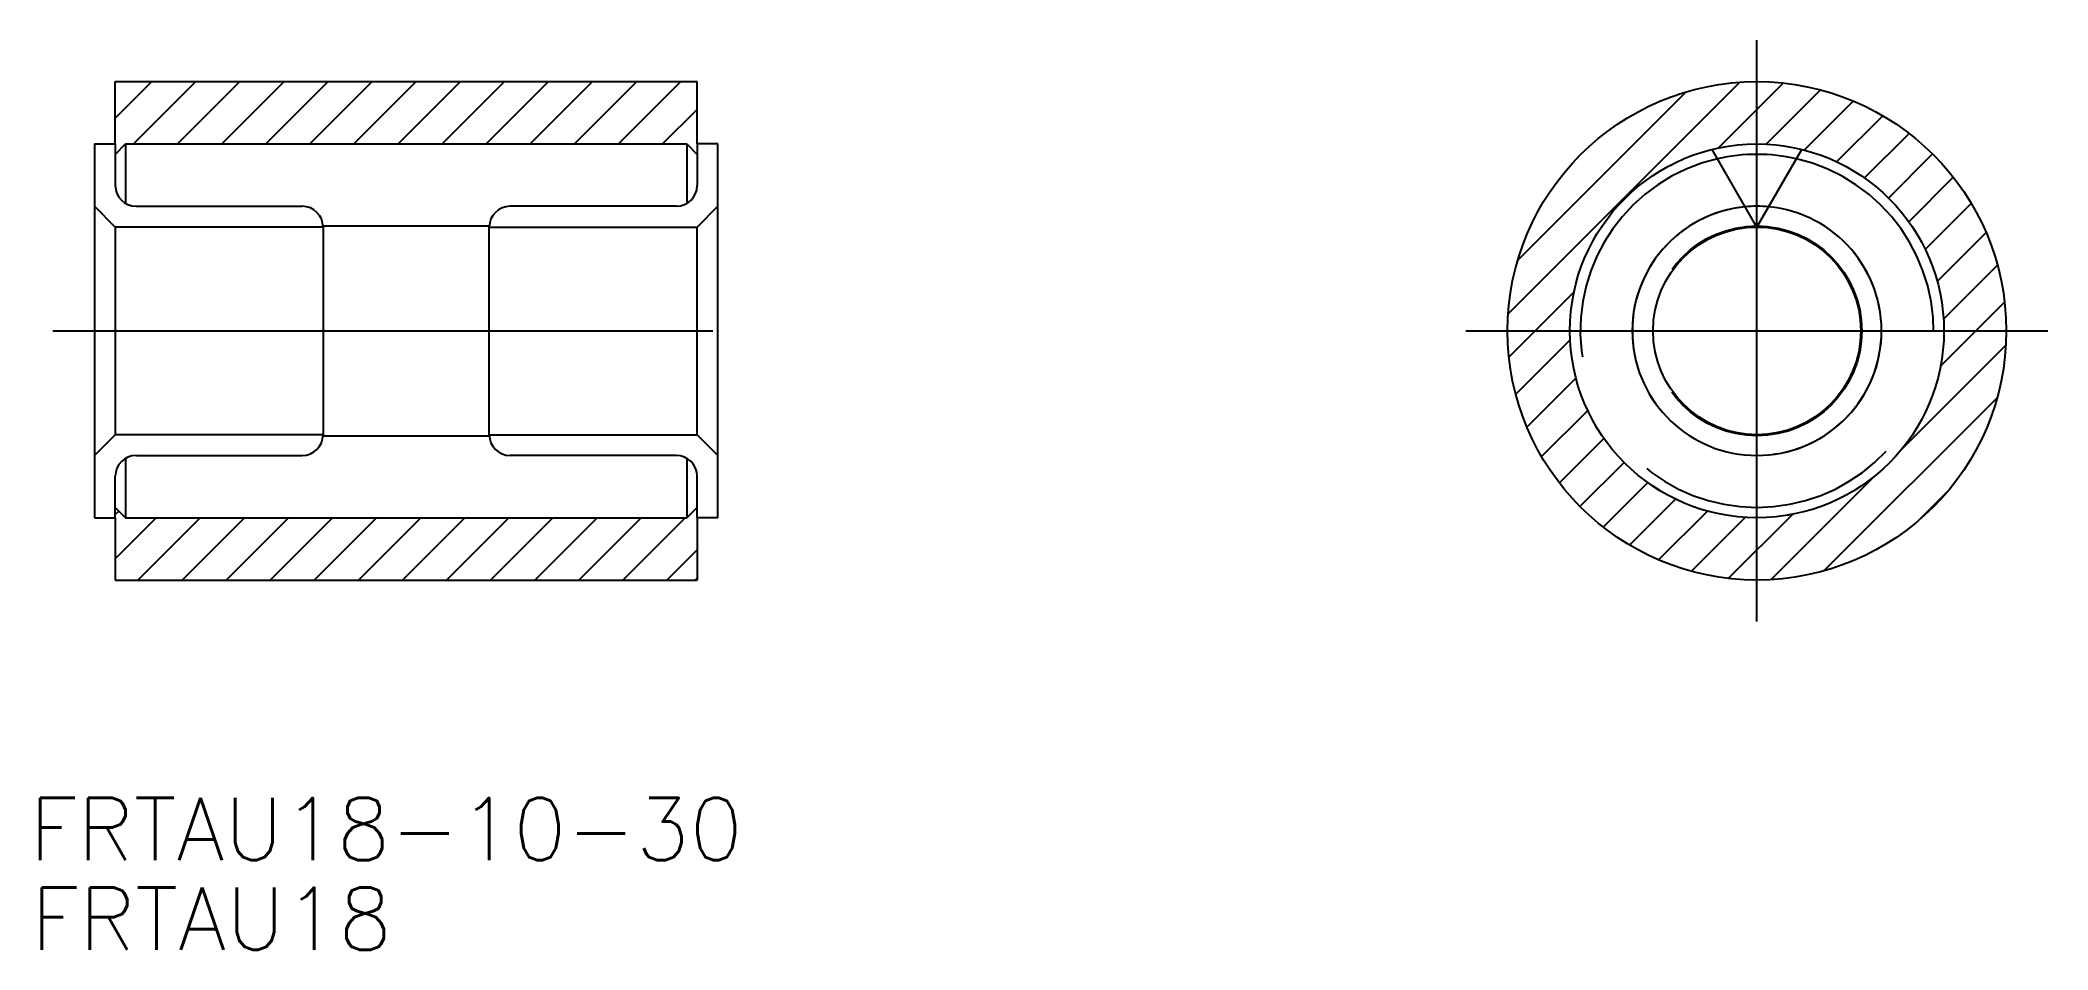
# Model space of a CAD drawing. Extents: x 2.4 to 99, y -29.8 to 14.
import ezdxf

# ---------------------------------------------------------------- set-up
doc = ezdxf.new("R2010")
doc.units = 0
doc.linetypes.add('CENTER', pattern=[50.8, 31.75, -6.35, 6.35, -6.35])
doc.linetypes.add('DASHED', pattern=[19.05, 12.7, -6.35])
doc.layers.get('0').update_dxf_attribs({"linetype": 'CONTINUOUS'})
doc.layers.add('CENTER', color=1, linetype='CENTER')
doc.styles.get("Standard").update_dxf_attribs({"font": 'txt.shx', "height": 3, "bigfont": 'bigfont.shx'})

# ---------------------------------------------------------------- blocks, each defined once
blk = doc.blocks.new('*U11')
at = {"color": 7, "linetype": 'CONTINUOUS'}
blk.add_text('FRTAU18-10-30', height=3, dxfattribs=at).set_placement((1.871, -25.489))
blk = doc.blocks.new('*U12')
at = {"color": 7, "linetype": 'CONTINUOUS'}
blk.add_text('FRTAU18', height=3, dxfattribs=at).set_placement((1.948, -29.808))

msp = doc.modelspace()

# ---------------------------------------------------------------- linework, layer by layer
at = {"color": 7, "linetype": 'CONTINUOUS'}
for p, q in [((6, 12), (34, 12)), ((6, 9), (6, 12)), ((34, 9), (34, 12)), ((5, 9), (6, 9)), ((5, 9), (5, -9)), ((6, 9), (6, 7)), ((6, 8.5), (6.5, 9)), ((6.5, 9), (33.5, 9)), ((6.5, 9), (6.5, 6.134)), ((33.5, 9), (34, 8.5)), ((33.5, 9), (33.5, 6.134)), ((34, 9), (34, 7)), ((35, 9), (34, 9)), ((35, -9), (35, 9)), ((85, 5), (82.842, 8.737)), ((85, 5), (87.158, 8.737)), ((33.978, 8.522), (34, 8.544)), ((5, 6), (6, 5)), ((7, 6), (15, 6)), ((33, 6), (25, 6)), ((35, 6), (34, 5)), ((16, 5), (6, 5)), ((6, 5), (6, -5)), ((16, 5.05), (24, 5.05)), ((16, 5), (16, -5)), ((24, -5), (24, 5)), ((24, 5), (34, 5)), ((34, -5), (34, 5)), ((5, -6), (6, -5)), ((16, -5), (6, -5)), ((16, -5.05), (24, -5.05)), ((24, -5), (34, -5)), ((35, -6), (34, -5)), ((6.5, -6.134), (6.5, -9)), ((7, -6), (15, -6)), ((33, -6), (25, -6)), ((33.5, -6.134), (33.5, -9)), ((6, -9), (6, -7)), ((34, -9), (34, -7)), ((92.715, -9.191), (94.191, -7.715)), ((6, -8.5), (6.5, -9)), ((33.5, -9), (34, -8.5)), ((5, -9), (6, -9)), ((6, -9), (6, -12)), ((6.5, -9), (33.5, -9)), ((35, -9), (34, -9)), ((34, -9), (34, -12)), ((6, -12), (34, -12)), ((33.912, -12), (34, -11.912))]:
    msp.add_line(p, q, dxfattribs=at)
at = {"color": 3, "linetype": 'CONTINUOUS'}
for p, q in [((6, 10.243), (7.757, 12)), ((6.879, 9), (9.879, 12)), ((9, 9), (12, 12)), ((11.121, 9), (14.121, 12)), ((13.243, 9), (16.243, 12)), ((15.364, 9), (18.364, 12)), ((17.485, 9), (20.485, 12)), ((19.607, 9), (22.607, 12)), ((21.728, 9), (24.728, 12)), ((23.849, 9), (26.849, 12)), ((25.971, 9), (28.971, 12)), ((28.092, 9), (31.092, 12)), ((30.213, 9), (33.213, 12)), ((73.028, 0.82), (84.18, 11.972)), ((83.133, 8.804), (86.263, 11.933)), ((85.44, 8.989), (88.055, 11.605)), ((32.335, 9), (34, 10.665)), ((73.494, 3.407), (81.593, 11.506)), ((87.279, 8.707), (89.639, 11.067)), ((88.835, 8.142), (91.054, 10.361)), ((90.177, 7.362), (92.322, 9.507)), ((91.332, 6.396), (93.453, 8.517)), ((92.309, 5.252), (94.451, 7.394)), ((93.1, 3.922), (95.313, 6.135)), ((93.68, 2.38), (96.029, 4.729)), ((93.982, 0.561), (96.577, 3.156)), ((73.067, -1.263), (76.196, 1.867)), ((93.837, -1.705), (96.921, 1.378)), ((73.395, -3.055), (76.011, -0.44)), ((91.971, -5.693), (96.981, -0.683)), ((73.933, -4.639), (76.293, -2.279)), ((74.639, -6.054), (76.858, -3.835)), ((88.227, -11.558), (96.558, -3.227)), ((75.493, -7.322), (77.638, -5.177)), ((76.483, -8.453), (78.604, -6.332)), ((77.606, -9.451), (79.748, -7.309)), ((85.683, -11.981), (90.693, -6.971)), ((6, -8.849), (6.175, -8.675)), ((78.865, -10.313), (81.078, -8.1)), ((80.271, -11.029), (82.62, -8.68)), ((6, -10.971), (7.971, -9)), ((7.092, -12), (10.092, -9)), ((9.213, -12), (12.213, -9)), ((11.335, -12), (14.335, -9)), ((13.456, -12), (16.456, -9)), ((15.577, -12), (18.577, -9)), ((17.698, -12), (20.698, -9)), ((19.82, -12), (22.82, -9)), ((21.941, -12), (24.941, -9)), ((24.062, -12), (27.062, -9)), ((26.184, -12), (29.184, -9)), ((28.305, -12), (31.305, -9)), ((30.426, -12), (33.426, -9)), ((81.844, -11.577), (84.439, -8.982)), ((83.622, -11.921), (86.705, -8.837)), ((32.548, -12), (34, -10.548))]:
    msp.add_line(p, q, dxfattribs=at)
at = {"color": 7, "linetype": 'CONTINUOUS'}
for radius in [12, 9, 5]:
    msp.add_circle((85, 0), radius, dxfattribs=at)
at = {"color": 3, "linetype": 'DASHED'}
for radius in [9, 5.05]:
    msp.add_circle((85, 0), radius, dxfattribs=at)
for radius, start, end in [(8.5, 102.89536, 77.10464), (6, 95.37568, 84.62432)]:
    msp.add_arc((85, 0), radius, start, end, dxfattribs=at)
at = {"color": 7, "linetype": 'CONTINUOUS'}
for centre, radius, start, end in [((85, 0), 8.5, 77.10464, 102.89536), ((7, 7), 1, 180, 270), ((33, 7), 1, 270, 0), ((15, 5), 1, 0, 90), ((25, 5), 1, 90, 180), ((85, 0), 6, 95.37568, 84.62432), ((85, 0), 6, 84.62432, 95.37568), ((15, -5), 1, 270, 0), ((25, -5), 1, 180, 270), ((7, -7), 1, 90, 180), ((33, -7), 1, 0, 90)]:
    msp.add_arc(centre, radius, start, end, dxfattribs=at)
at = {"layer": 'CENTER', "color": 1, "linetype": 'CENTER'}
for p, q in [((85, -14), (85, 14)), ((3, 0), (37, 0)), ((71, 0), (99, 0))]:
    msp.add_line(p, q, dxfattribs=at)

# ---------------------------------------------------------------- block references
at = {"color": 7, "linetype": 'CONTINUOUS'}
for name in ['*U11', '*U12']:
    msp.add_blockref(name, (0, 0), dxfattribs=at)

doc.saveas('drawing.dxf')
